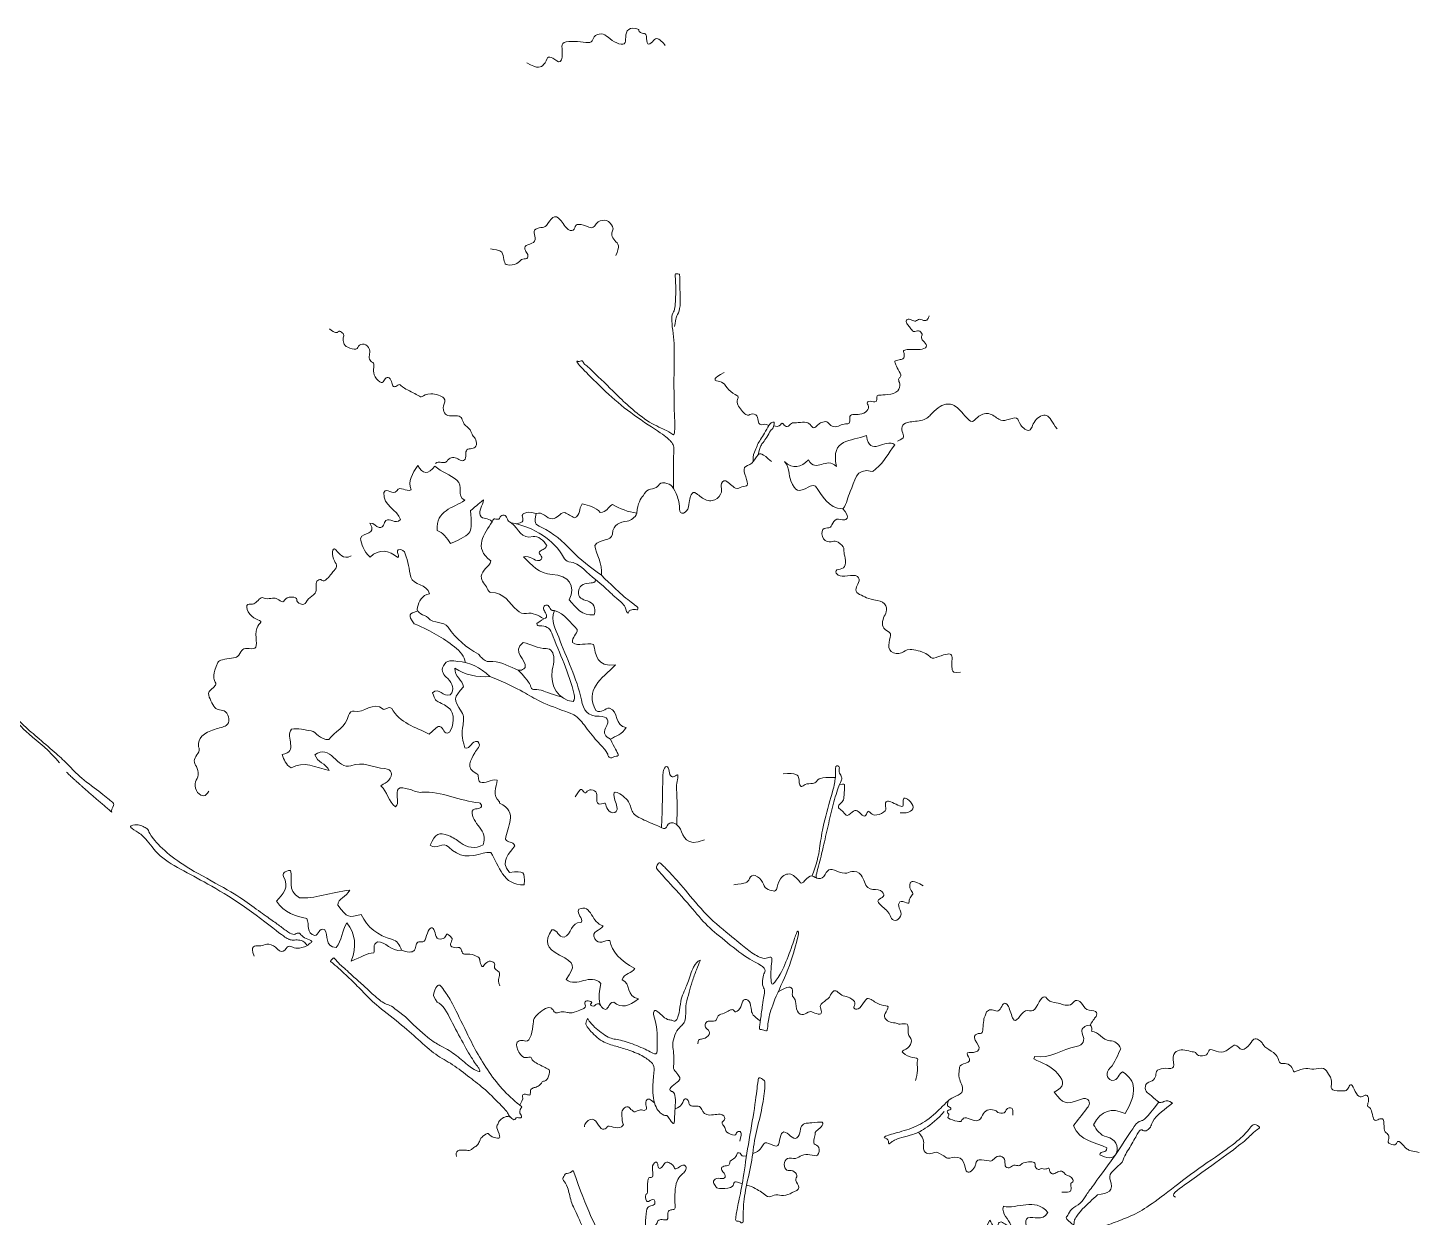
# Model space of a CAD drawing. Header units: millimetres. Extents: x -5631142 to 2070393, y -1055389 to 7396217.
# Drawn here: x 30318 to 32106, y 7833 to 9362 of the extents above; entities that cross this region are included whole.
import ezdxf

# ---------------------------------------------------------------- set-up
doc = ezdxf.new("R2010")
doc.units = ezdxf.units.MM
doc.header["$MEASUREMENT"] = 0
for name, color, linetype, lineweight in [('Inner', 252, 'Continuous', 9), ('Layout Text', 7, 'Continuous', 15), ('Outer', 252, 'Continuous', 20)]:
    doc.layers.add(name, color=color, linetype=linetype, lineweight=lineweight)

# ---------------------------------------------------------------- blocks, each defined once
blk = doc.blocks.new('small-maple-tree-trees-102-pimpmydrawing')
at = {"layer": 'Inner'}
blk.add_lwpolyline([(-189.8, 1841.5), (-178.9, 1833.5)], dxfattribs=at)
for points, degree in [([(-23, 3059.4), (-9, 3050.8), (0.6, 3056.9), (3.1, 3067.5), (9.2, 3067), (21.8, 3055.9), (23.3, 3076.6), (20.3, 3085.2), (34.4, 3087.7), (50.1, 3085.7), (61.7, 3084.7), (61.7, 3093.8), (73.3, 3098.3), (80.9, 3092.8), (92.6, 3083.7), (104.2, 3082.2), (103.7, 3091.8), (105.7, 3104.9), (120.9, 3103.4), (120.9, 3101.4), (121.9, 3097.8), (128.9, 3097.3), (131, 3095.3), (131, 3080.1), (139.1, 3086.7), (143.6, 3092.3), (149.9, 3087.7), (153.6, 3083.7), (155, 3081.7)], 3), ([(-69.6, 2820.2), (-57.3, 2818.7), (-53.3, 2815.2), (-52.2, 2803.5), (-49.7, 2798.5), (-34, 2800.5), (-30.5, 2808.1), (-21.9, 2806.6), (-20.9, 2813.7), (-25.5, 2817.7), (-26.5, 2825.8), (-11.8, 2827.3), (-12.3, 2836.9), (-15.3, 2845), (-4.2, 2848.5), (1.8, 2847.5), (10.4, 2864.2), (19.5, 2860.2), (30.7, 2841.5), (39.2, 2845), (39.2, 2853.6), (53.9, 2850), (60, 2846.5), (65, 2849.5), (67, 2855.6), (80.2, 2859.1), (88.8, 2848), (87.3, 2844), (85.2, 2837.9), (89.8, 2830.8), (96.4, 2825.3), (93.8, 2817.7), (91.3, 2811.6)], 3), ([(165.5, 2512.8), (165, 2547.8), (166.4, 2560.7), (166.1, 2567.5), (162.9, 2572.3), (153.5, 2581.4), (113.2, 2606.7), (82.9, 2631.9), (49, 2665.8), (42.4, 2672.9), (40.9, 2675.9), (42.3, 2676.1), (43.2, 2675.4), (45.5, 2675.8), (48.5, 2677.5), (48.8, 2673.8), (57.6, 2667.4), (94.7, 2630.5), (108.4, 2617.6), (135, 2595.7), (159.4, 2586.3), (165.4, 2580.4), (166.8, 2582.4), (167.6, 2594.4), (166.1, 2614.8), (166.1, 2669.7), (166.9, 2690.5), (165.7, 2707.3), (163.2, 2724.9), (163.2, 2736.8), (167.7, 2741.7), (167.7, 2752.4), (168.9, 2764.6), (168.1, 2781.4), (167.3, 2788), (168.9, 2788.4), (173.5, 2788.4), (173.5, 2785.5), (173.9, 2763), (174.7, 2746.6), (170.9, 2734.1), (168.2, 2732.7), (167, 2720.6)], 3), ([(294.5, 2593), (301.5, 2590.8), (304.4, 2597.1), (306.1, 2595.8), (311.8, 2589.7), (317.4, 2597.5), (322, 2596.5), (335.1, 2598.3), (341.4, 2595.3), (345.8, 2587.7), (351.4, 2595), (355, 2597), (363.4, 2599.9), (366.8, 2592.4), (375.7, 2590.8), (383, 2595.6), (390.5, 2595.1), (392.6, 2597.5), (391.3, 2608.3), (399.9, 2607.4), (410.6, 2607.7), (418.1, 2616), (413.2, 2622.8), (417, 2625.4), (428, 2622), (426.1, 2631.1), (427.7, 2632.4), (436.1, 2632.4), (453.8, 2634.6), (457.6, 2645.3), (454.1, 2651.8), (455.9, 2655.3), (459.2, 2656.9), (452.5, 2668.4), (449.9, 2674.2), (449.5, 2676.8), (457.8, 2678.2), (461.1, 2678.5), (463.1, 2684.5), (459.5, 2689.8), (465.4, 2691.1), (473.1, 2690.8), (486.3, 2690.8), (493, 2695.4), (485.3, 2702.7), (483.4, 2707), (486.3, 2710.3), (481, 2717), (473.4, 2712.3), (469.8, 2719.6), (466.1, 2722.9), (463.5, 2728.2), (467.1, 2730.6), (472.1, 2728.9), (476.7, 2726.2), (481.4, 2731.6), (489, 2726.6), (493.2, 2730.8), (494.2, 2733.9), (494.2, 2734.2)], 3), ([(-276.8, 2717.6), (-269.2, 2711), (-264.9, 2714.3), (-263.3, 2715), (-257, 2710.3), (-259.3, 2706.7), (-259, 2698.7), (-255, 2693.7), (-240.1, 2689.4), (-240.1, 2697.7), (-228.8, 2699), (-223.5, 2688.1), (-226.5, 2682.5), (-224.1, 2674.8), (-219.2, 2674.8), (-220.2, 2665.9), (-219.8, 2655.9), (-208.6, 2645.7), (-206.6, 2652.6), (-200.9, 2656.9), (-196.6, 2650), (-195.6, 2643.3), (-191.6, 2642.7), (-186.3, 2647.6), (-184, 2642.3), (-159.1, 2630.9), (-159.6, 2628.9), (-148.5, 2636.5), (-124.2, 2628.9), (-131.8, 2618.8), (-129.2, 2608.2), (-123.7, 2605.1), (-110.5, 2606.6), (-106, 2603.1), (-105, 2595), (-94.4, 2587.9), (-93.4, 2579.8), (-88.8, 2577.8), (-86.8, 2567.7), (-91.3, 2563.2), (-99.9, 2563.7), (-102, 2558.6), (-100.9, 2549), (-107.5, 2547), (-113.1, 2552), (-120.7, 2552.6), (-125.2, 2548.5), (-127.2, 2545), (-134.6, 2546.1), (-137.9, 2546.6), (-140.2, 2544.5)], 3), ([(230.7, 2661.4), (216.1, 2653.8), (220.1, 2649.8), (230.2, 2649.8), (234.8, 2638.7), (249.4, 2631.1), (248.9, 2628.6), (244.9, 2622), (260.5, 2603.3), (264.1, 2609.4), (274.7, 2606.8), (273.6, 2596.8), (279, 2592.9), (283.1, 2596), (288.2, 2593.4)], 3), ([(658.6, 2588.9), (651.9, 2597.5), (647.2, 2611.7), (627.2, 2600.3), (625.3, 2582.3), (609.1, 2593.7), (609.1, 2606), (592.9, 2599.4), (584.4, 2599.4), (571.1, 2611.7), (554.9, 2605.1), (549.2, 2592.7), (531.1, 2618.4), (517.8, 2622.2), (508.3, 2618.4), (497.8, 2609.8), (490.2, 2599.4), (467.4, 2598.4), (458.8, 2594.6), (458.8, 2585.1), (463, 2578), (458.7, 2575.8), (453.4, 2573.4)], 3), ([(274.3, 2555.7), (276.8, 2566.8), (280.8, 2572.1), (285.5, 2577.4), (290.4, 2588), (294.1, 2589.7), (295.4, 2597.6), (294.7, 2597.9), (291.8, 2597.6), (288.8, 2595), (282.1, 2582.7), (277.2, 2575.4), (273.5, 2568.8), (270.9, 2561.8), (267.4, 2555.1), (268.1, 2547.2)], 3), ([(291.4, 2547), (279.5, 2558.2), (273.9, 2558.2), (267.1, 2542.6), (254, 2541.4), (258.3, 2527), (262.7, 2513.9), (252.7, 2516.4), (246.5, 2508.3), (231.5, 2527), (224.6, 2515.8), (229.6, 2508.9), (219.6, 2495.2), (204, 2497.1), (191.6, 2510.8), (186.6, 2502), (186, 2495.8), (184.1, 2481.5), (172.2, 2479), (174.1, 2492.1), (167.2, 2511.4), (161, 2518.9), (147.3, 2520.8), (145.4, 2512), (131.7, 2512), (127.9, 2504.5), (119.2, 2493.9), (118.5, 2480.7)], 3), ([(383.1, 2486.1), (392.4, 2476.5), (385.8, 2469.4), (374.7, 2476), (368.1, 2464.4), (367.1, 2460.8), (355.5, 2462.9), (356, 2445.2), (369.6, 2442.6), (373.7, 2446.7), (385.8, 2436.6), (383.8, 2431), (387.3, 2419.9), (385.8, 2408.3), (373.2, 2409.3), (374.2, 2401.2), (384.3, 2398.7), (402, 2402.7), (405.5, 2393.1), (400, 2386), (399.5, 2377.9), (409.6, 2374.4), (417.6, 2369.4), (436.9, 2368.2), (440.8, 2355.1), (436.2, 2348.9), (433.1, 2338.9), (436.2, 2330.4), (447, 2327.3), (441.6, 2315), (442.3, 2300.4), (460.8, 2299.6), (465.4, 2308.1), (494.7, 2300.4), (495.5, 2291.9), (510.1, 2298.1), (520.8, 2300.5), (524, 2298.1), (523.2, 2287.9), (523.5, 2278.5), (525.3, 2275.3), (534.5, 2276.3)], 3), ([(-43.2, 2468.4), (-46.6, 2469.5), (-48.1, 2473.2), (-49.9, 2478.5), (-57.5, 2477.9), (-57.9, 2471.8), (-65.1, 2473.9), (-66.1, 2472.8), (-67.7, 2469.6)], 3), ([(-36.5, 2466.9), (-28, 2468.4), (-27.7, 2472.7), (-28.9, 2475.5), (-28.9, 2479.5), (-24.9, 2480.8), (-20.3, 2482.7), (-11.2, 2480.2)], 3), ([(72.8, 2400.9), (86, 2388.3), (99.5, 2374.9), (119.1, 2360.1), (119.6, 2360.1), (119.6, 2355.6), (117.7, 2357.2), (109.1, 2356.4), (108, 2354), (107.8, 2351.5), (104.6, 2353.7), (104.6, 2358.3), (101.1, 2364.4), (89.8, 2372.8), (81.7, 2381.6), (65.3, 2395.5)], 3), ([(12.6, 2355.4), (7.8, 2355.3), (6.3, 2360.5), (2.6, 2363.6), (-2.4, 2360.5), (-0.9, 2355.2), (3.2, 2349.7), (2.4, 2345.9), (-1.3, 2344.9)], 3), ([(-164.4, 2354.7), (-173.5, 2351.8), (-177, 2350.2), (-167.6, 2338.5)], 3), ([(-167.6, 2338.5), (-154.9, 2333.1), (-138.9, 2324.6), (-115.5, 2310), (-102.6, 2296.5), (-102.2, 2288.8)], 3), ([(-34, 2279.1), (-19.3, 2263.2), (-18.3, 2257.6), (-15.9, 2253), (-4.8, 2254.9), (4.3, 2249.2), (22.5, 2244)], 3), ([(-70.4, 2270.8), (-49.4, 2262.1), (-24.4, 2249.8), (-8.9, 2239.2), (32.1, 2223.6), (36.6, 2222.4), (46.4, 2215.5), (62.8, 2191.3), (79.9, 2175.4), (81.4, 2168.8), (82.4, 2166.8), (86.5, 2165.3), (89, 2168.8), (98.1, 2167.8), (89.5, 2178.9), (84.6, 2190.2)], 3), ([(-623.8, 2159.9), (-635.7, 2175), (-667.8, 2198.9), (-685.1, 2220.4), (-702, 2239.3), (-711.9, 2249.3), (-711.9, 2250), (-707.3, 2252.6), (-707.3, 2252.9), (-706, 2247.6), (-688.4, 2228.7), (-671.8, 2209.2), (-653.6, 2193.9), (-628.7, 2172.4), (-614, 2159.5), (-600.3, 2143.2), (-571.2, 2122), (-554.8, 2108.5), (-552.8, 2106.9), (-557.9, 2097.7), (-556.3, 2096.3)], 3), ([(-556.3, 2096.3), (-592.2, 2126.6), (-614.7, 2147.8)], 2), ([(150.1, 2076.6), (151.5, 2106), (151.5, 2138.5), (152.2, 2152.6), (158.3, 2157.4), (161, 2145.2), (161, 2143.9), (164.4, 2140.5), (171.8, 2145.9), (171.2, 2141.2), (169.1, 2131), (169.8, 2120.2), (170.5, 2100.6), (169.7, 2080.4)], 3), ([(306.6, 2145.7), (323.4, 2148.1), (328.3, 2138.3), (326.3, 2132.6), (330.8, 2127.6), (333.3, 2133), (345.5, 2133), (349.2, 2135), (353.3, 2142), (373.5, 2140.8)], 3), ([(343.9, 2014.4), (351.4, 2036), (353.9, 2052.9), (357, 2078.4), (370.7, 2124.6), (373.8, 2139), (373.8, 2151.5), (373.8, 2155.8), (376.9, 2156.4), (379.4, 2154), (377.6, 2148.1), (381.6, 2142.4), (382.4, 2138.4), (380, 2135.7), (371.1, 2109.7), (365.1, 2082.5), (358.5, 2054.3), (353.5, 2031.1), (347.5, 2012.6), (349.7, 2011.7)], 3), ([(378.9, 2131.8), (385.3, 2133), (385.9, 2133.2), (384.4, 2116.6), (384.6, 2110.8), (376.8, 2105.5), (377.5, 2100.8), (384.2, 2097.5), (387.9, 2089.2), (397.9, 2099.5), (402.5, 2098.8), (410.3, 2089.2), (414, 2093.4), (415.3, 2099.2), (419.2, 2094.7), (425.3, 2091), (440.6, 2097.9), (436.9, 2106), (439, 2111.4), (444.3, 2110.3), (454.3, 2105.1), (461.4, 2102.4), (460.6, 2111), (461, 2115.5), (468, 2113.1), (476.6, 2101.6), (467.6, 2096.3), (464.7, 2095.1), (456.9, 2095.5)], 3), ([(205.5, 2060.8), (180.9, 2050.8), (176.2, 2081.6), (157.8, 2084.7), (156.2, 2073.2), (150.1, 2077), (126.9, 2086.2), (110, 2095.5), (111.5, 2109.4), (90, 2125.5), (86.9, 2118.6), (96.9, 2096.3), (83.8, 2094), (77.6, 2105.5), (79.2, 2109.4), (66.9, 2104.7), (66.9, 2114.8), (67.6, 2123.2), (56.8, 2127.1), (52.2, 2119.4), (49.4, 2123.8), (47.7, 2126.1), (44.4, 2125.1), (39, 2116.1)], 3), ([(-328.3, 1932.9), (-330.2, 1933.6), (-334.6, 1935.5), (-383.1, 1974.5), (-430.1, 2003), (-464, 2020.7), (-497.1, 2039.2), (-513.3, 2064.6), (-525.6, 2072.3), (-536.4, 2078.5), (-523.3, 2080.8), (-517.9, 2079.2), (-511.8, 2075.4), (-509.7, 2074.6), (-506.4, 2064.3), (-483.1, 2041), (-454, 2021.4), (-403.7, 1995.2), (-379.1, 1978), (-356.6, 1961.6), (-343.5, 1952.6), (-332.2, 1943.7), (-323, 1937.8), (-317.9, 1941.5), (-314.7, 1941), (-309.9, 1934.5), (-298.6, 1931.3), (-299.4, 1928.9), (-303.2, 1927.5), (-304.2, 1925.1), (-305.6, 1924.9), (-308.8, 1930.2), (-316.6, 1932.7), (-323.6, 1931.6), (-326.5, 1932.3), (-328.3, 1932.9)], 3), ([(276, 1818.9), (276.1, 1817), (277.7, 1817.4), (285.2, 1814.9), (286.5, 1816.2), (287.1, 1831.8), (295.8, 1857.3), (315.8, 1899.1), (327.6, 1942.8), (325.2, 1944.1), (323.3, 1941), (316.4, 1919.7), (303.9, 1887.9), (293.3, 1874.8), (291.5, 1874.8), (290.2, 1886.7), (291.5, 1902.9), (292.7, 1911.6), (286.5, 1909.1), (279.6, 1907.3), (261.5, 1918.4), (247.9, 1931), (211, 1959.3), (182.9, 1994.1), (161, 2018.9), (151.5, 2028.4), (146.7, 2033.1), (143.9, 2026.5), (142.9, 2024.6), (151.5, 2015.1), (185.7, 1978), (205.9, 1952.1), (230, 1932.5), (262, 1906.7), (283.7, 1897.7), (283.3, 1890.7), (280.4, 1886.6), (278.9, 1872.8), (283.9, 1868.5), (281.2, 1859.5), (280.2, 1850.6), (277.2, 1828.7), (275.9, 1820.7), (276, 1818.9)], 3), ([(486.5, 2001.7), (473.2, 2009.4), (468.7, 2005.8), (469.2, 1996.8), (474.9, 1991.8), (470, 1988.2), (467.9, 1981.2), (468.7, 1977.9), (456.9, 1984.1), (453.2, 1975.9), (460.6, 1964.8), (452.4, 1955.8), (444.6, 1958.7), (443.8, 1968.1), (424.1, 1982), (432.7, 1985.7), (438, 1989.8), (430.3, 1998.8), (413.1, 1994.7), (408.6, 2018.9), (393.4, 2021.7), (387.3, 2015.6), (370.8, 2023.1), (363.1, 2023.1), (357.7, 2009.2), (346.2, 2012.3), (342.3, 2016.9), (330.8, 2004.6), (329.2, 2004.6), (316.9, 2020.8), (300.7, 2012.3), (298.4, 1993.8), (292.3, 1995.4), (282.2, 1998.4), (279.9, 2009.2), (266.8, 2018.5), (262.2, 2008.5), (259.1, 2004.6), (243, 2003.1)], 3), ([(-184.3, 1919.1), (-172.2, 1914.9), (-166.1, 1918.9), (-165.5, 1926.4), (-162.8, 1931.1), (-154, 1927.7), (-151.3, 1941.9), (-145.9, 1950), (-141.1, 1944.6), (-139.8, 1932.5), (-129.2, 1933.3), (-126.1, 1939), (-126.1, 1940.8), (-118.1, 1934.6), (-119.4, 1931.1), (-123, 1923.5), (-112.3, 1921.7), (-110.5, 1923.1), (-107, 1920.9), (-105.7, 1912.4), (-96.8, 1915.1), (-83.9, 1910.2), (-83.5, 1906.7), (-83.5, 1904.9), (-80.4, 1895.1), (-76.4, 1902.7), (-69.7, 1906.2), (-62.6, 1901.8), (-66.2, 1896), (-59.1, 1891.6), (-57.8, 1889.8), (-58.6, 1883.2), (-60.4, 1878.3), (-57.8, 1873)], 3), ([(-305, 1925.2), (-315.6, 1919.7), (-328, 1924.2), (-329.8, 1925), (-338.2, 1912.7), (-348.4, 1927.4), (-361, 1926.6), (-364.8, 1923.4), (-379.5, 1925.6), (-373.4, 1911.3)], 3), ([(-29.4, 1717.8), (-33.5, 1712.4), (-30.7, 1707.6), (-29.1, 1704.2), (-31.8, 1702.8), (-35.5, 1704.8), (-37.9, 1702.3), (-38.5, 1699.8), (-45.9, 1705.3), (-46.9, 1709.7), (-52.7, 1716.4), (-77.4, 1741.3), (-95.6, 1754.6), (-118.9, 1773.3), (-139.8, 1783.5), (-162.7, 1804.2), (-185.5, 1824.7), (-219.9, 1850.7), (-232.1, 1864.2), (-249.5, 1881.6), (-266.2, 1896.9), (-273.7, 1903.6), (-276.2, 1905), (-274.1, 1906.7), (-271.4, 1909), (-271.2, 1909.7), (-262.9, 1899.7), (-257.8, 1896.5), (-247.5, 1886.1), (-233.6, 1874.6), (-220.4, 1861.5), (-204.3, 1848.1), (-197.7, 1848.7), (-189.8, 1841.5)], 3), ([(141, 1722.8), (138.7, 1730.5), (138.7, 1752.1), (141.8, 1769.1), (138, 1774.4), (126.4, 1783.7), (104.9, 1791.9), (89.8, 1796), (71.8, 1801.3), (53.8, 1820.1), (52.5, 1825.4), (53.8, 1827.9), (55.4, 1832.4), (56.2, 1829.1), (59.5, 1824.2), (80.8, 1805.4), (93.9, 1804.6), (115.2, 1798.4), (138.1, 1787.4), (145.5, 1782.9), (144.1, 1804), (144.8, 1820.9), (139.2, 1836.5), (140.4, 1841.5), (143.5, 1842.1), (150.4, 1835.2), (157.9, 1829), (164.1, 1829.6), (166, 1827.1), (169.7, 1829), (172.9, 1837.1), (174.7, 1854.6), (177.8, 1863.3), (183.5, 1875.2), (190.9, 1900.1), (200.3, 1907), (200.3, 1906.4), (195.3, 1894.5), (189.1, 1878.3), (186, 1865.2), (181, 1850.2), (181.6, 1836.5), (180.3, 1827.1), (176.6, 1822.1), (169.7, 1817.1), (164.7, 1802.8), (164.1, 1794), (166.6, 1785.3), (165.4, 1767.2), (165.4, 1766.6), (171.6, 1758.5), (174.7, 1754.7), (171.6, 1749.7), (159.7, 1742.3), (161.6, 1737.3), (166.6, 1737.3), (168.5, 1727.9), (167.2, 1711.7), (166.6, 1698), (166, 1694.2), (159.1, 1703.6), (157.3, 1707.3), (152.3, 1705.4), (143.2, 1715), (141, 1722.8)], 3), ([(-142.7, 1864), (-144.1, 1859.2), (-141.3, 1858), (-138.3, 1852.3)], 3), ([(-29.4, 1717.8), (-45.6, 1729.7), (-73.7, 1760.9), (-102.4, 1816.4), (-117.9, 1850.4), (-128.6, 1866), (-133.9, 1874.6), (-138.4, 1875.4), (-142.7, 1864)], 3), ([(300.1, 1865.5), (313.5, 1873.5), (320, 1870), (317.5, 1861.9), (319.5, 1857.9), (323.1, 1855.8), (323.1, 1838.2), (333.2, 1834.6), (340.3, 1841.7), (346.3, 1838.2), (356.9, 1835.1), (354.9, 1844.2), (352.9, 1848.8), (366, 1857.9), (366, 1859.4), (370.6, 1867), (375.1, 1867.5), (381.7, 1859.9), (389.3, 1859.9), (400.4, 1852.8), (396.9, 1846.2), (397.4, 1843.7), (404.5, 1841.7), (413.5, 1858.4), (418.1, 1856.9), (432.8, 1846.7), (444.9, 1848.3), (435.8, 1836.6), (437.3, 1830.6), (443.9, 1826), (453, 1825.5), (455, 1823), (468.1, 1826.5), (466.6, 1813.9), (468.1, 1807.3), (473.2, 1804.3), (467.6, 1791.1), (455, 1790.1), (470.2, 1780), (481.8, 1781), (477.2, 1773), (480.8, 1765.9), (477.2, 1755.3), (476.7, 1751.7)], 3), ([(-138.3, 1852.3), (-130.6, 1849.2), (-120.4, 1828.7), (-104.8, 1798.8), (-90.5, 1774.7), (-81.9, 1763.9), (-84, 1762), (-96.9, 1768.8), (-113.3, 1784.3), (-131.6, 1795.6), (-150.1, 1804.2), (-178.9, 1833.5)], 3), ([(-32.2, 1720), (-26.7, 1728.3), (-29.7, 1729.9), (-27.5, 1734.5), (-23.8, 1734), (-17.6, 1731.5), (-19.2, 1739.6), (-14.9, 1742.3), (-9.8, 1743.1), (-3.9, 1747.4), (-3.6, 1751.2), (3.1, 1750.1), (6.8, 1764.2), (5.3, 1766.2), (-15.9, 1775.8), (-16.9, 1780.8), (-19, 1782.4), (-28.6, 1778.8), (-38.2, 1797), (-34.6, 1802.6), (-28.1, 1803.6), (-20, 1800.1), (-14.9, 1818.8), (-14.9, 1830.4), (-10.9, 1834.9), (-1.3, 1844), (8.3, 1846.6), (11.4, 1840.5), (14.9, 1837.5), (20.5, 1840.5), (29.1, 1839.5), (35.1, 1837), (50.4, 1844.2)], 3), ([(50.4, 1844.2), (53.4, 1846.7), (50.4, 1850.3), (52.8, 1855), (62.7, 1852.4), (57.8, 1849.9), (60.4, 1846.9), (64.7, 1846.7), (65.2, 1850.4), (70.8, 1850.6), (71.9, 1847.9)], 3), ([(277.1, 1828.2), (267.6, 1834.6), (265.2, 1840.3), (264.4, 1855.5), (254.1, 1857.1), (253.3, 1845.7), (244.7, 1837.5), (242.7, 1843.6), (237.4, 1842), (231.2, 1837.5), (221.4, 1836.3), (221, 1825.6), (208.7, 1829.7), (205.8, 1823.2), (205.8, 1819.5), (215.2, 1812.9), (205.4, 1804.7), (200.1, 1805.1), (196.8, 1803.5), (196.8, 1798.6)], 3), ([(701, 1822.4), (705.4, 1830.5), (709.5, 1833), (710.5, 1842.1), (695.3, 1840.6), (690.3, 1852.7), (681.7, 1856.3), (676.6, 1847.2), (665.5, 1848.7), (661.5, 1851.2), (647.8, 1852.2), (642.8, 1862.3), (635.2, 1853.7), (628.6, 1837.6), (617.5, 1844.6), (608.4, 1830), (601.8, 1825.9), (596.3, 1850.7), (589.2, 1852.2), (585.7, 1841.6), (580.1, 1840.1), (573.5, 1843.6), (567, 1840.1), (566.5, 1834), (564.4, 1832.5), (563.4, 1820.4), (562.9, 1811.3), (557.9, 1812.8), (548.3, 1808.2), (562.4, 1792.1), (551.3, 1786), (538.7, 1789), (551.3, 1774.9), (532.1, 1772.9), (533.6, 1764.8), (530.6, 1756.7), (541.2, 1736.5), (527.6, 1731.3), (518.5, 1726.2), (513.9, 1720.7), (491.1, 1698.8), (469.3, 1688.7), (442, 1681.7), (436, 1679.1), (436, 1678.1), (440, 1676.6), (442.5, 1674.1), (441.5, 1669), (444.1, 1671), (449.1, 1675.1), (457.7, 1678.1), (473.9, 1682.2), (486.5, 1687.2), (505.7, 1702.4), (513.3, 1711.5)], 3), ([(1123.9, 1659.2), (1114.3, 1661.3), (1108.8, 1661.3), (1098.7, 1674.4), (1095.1, 1672.9), (1094.6, 1667.8), (1082.5, 1670.4), (1085.5, 1676.9), (1085, 1683), (1077.9, 1685), (1079.5, 1700.7), (1075.9, 1703.2), (1070.9, 1701.2), (1065.3, 1698.7), (1063.3, 1711.8), (1060.8, 1717.4), (1057.7, 1717.4), (1057.2, 1720.9), (1060.2, 1727), (1056.2, 1735.1), (1049.6, 1729), (1043.1, 1733), (1037.5, 1748.2), (1034, 1744.7), (1031.4, 1738.6), (1026.9, 1738.1), (1009.7, 1738.1), (1011.7, 1746.2), (1010.7, 1755.8), (1007.7, 1758.3), (1002.6, 1769.9), (987, 1764.4), (979.9, 1768.9), (963.2, 1762.3), (962.7, 1762.3), (960.2, 1770.9), (951.1, 1774.5), (945, 1771.9), (942.5, 1781), (938.4, 1787.1), (923.3, 1795.7), (922.8, 1799.7), (917.7, 1804.3), (911.1, 1806.3), (907.6, 1799.2), (895.5, 1786.6), (888.4, 1802.3), (875.8, 1786.6), (862.6, 1788.6), (853, 1793.7), (853, 1782.6), (837.8, 1783), (837.8, 1788), (833.5, 1788), (822.2, 1791.1), (813.5, 1791.1), (805.4, 1783.7), (811.6, 1765.6), (798.5, 1768.1), (785.4, 1765.6), (786, 1757.4), (782.3, 1750.6), (770.4, 1748.1), (772.9, 1735.6), (776.1, 1735.6), (788.8, 1723.2), (791.7, 1723), (796.8, 1724.7), (801.8, 1726.5), (806.7, 1722.6)], 3), ([(248.8, 1593.6), (247.3, 1586.1), (245.2, 1574.8), (245.2, 1570.5), (250.8, 1571.1), (253.3, 1567.3), (255.8, 1570.5), (254.6, 1580.4), (257, 1609.8), (266.4, 1645.3), (269.5, 1679), (278.3, 1708.4), (283.3, 1741.4), (283.3, 1750.8), (280.1, 1753.3), (277, 1755.2), (274.5, 1755.2), (273.9, 1749.5), (269.5, 1712.7), (260.2, 1662.2), (254.6, 1620.4), (250.4, 1601.2), (248.8, 1593.6)], 3), ([(141, 1722.8), (135.3, 1728.3), (130, 1728), (129.7, 1719.7), (132.1, 1714.8), (127.3, 1712.4), (125.4, 1714.3), (118.1, 1712.7), (116, 1710), (108.5, 1716.2), (107.7, 1718.9), (100.1, 1715.6), (98.8, 1710), (99.9, 1695.8), (102.4, 1695.1), (95.5, 1688.9), (80.6, 1694.5), (79.9, 1690.2), (72.5, 1687), (65.6, 1701.4), (59.3, 1702.6), (52.5, 1697.6), (51.2, 1693.9), (51.2, 1692)], 3), ([(167.5, 1715.3), (176.9, 1718.2), (177.3, 1728.1), (183.5, 1728.5), (185.5, 1723.6), (185.5, 1719.1), (194.1, 1718.2), (200.7, 1719.5), (205.2, 1703.9), (228.5, 1710.9), (233, 1701.5), (228.1, 1699), (227.3, 1695.7), (232.6, 1691.6), (231.4, 1685.1), (246.1, 1679.3), (246.1, 1686.3), (253.9, 1686.7), (252.3, 1679.8), (250.6, 1673.6)], 3), ([(519.2, 1726.1), (515.8, 1718.4), (521.2, 1717.9), (523, 1714.5), (518.5, 1713.2), (517, 1712), (517.8, 1709.5), (521, 1707.2), (515.2, 1703.3), (532.4, 1698.2), (535.5, 1698.6), (538.6, 1705.7), (549.7, 1700.4), (559.5, 1698.6), (563.9, 1710.2), (569.7, 1715), (581.6, 1713.3), (580.3, 1710.2), (592.3, 1708.8), (592.7, 1714.6), (596.7, 1716.8), (601.2, 1716.4), (602.1, 1712.8), (601.6, 1707)], 3), ([(-42.6, 1703), (-46.3, 1707.3), (-59.1, 1702), (-60.1, 1693.4), (-63.1, 1693.4), (-56.5, 1678.3), (-59.1, 1676.8), (-71.2, 1679.8), (-72.2, 1685.9), (-82.8, 1677.3), (-82.8, 1675.8), (-84.9, 1670.2), (-88.9, 1666.2), (-90.4, 1666.2), (-95.5, 1661.1), (-102, 1662.1), (-113.7, 1662.6), (-114.2, 1657.1), (-113.2, 1654)], 3), ([(267.4, 1657.9), (277.4, 1660.8), (280.3, 1671.5), (286.4, 1672.3), (299.9, 1664.1), (301.6, 1673.9), (304.9, 1688.3), (313.9, 1682.5), (322.5, 1673.9), (329, 1684.2), (328.6, 1694), (336.4, 1697.3), (340.9, 1696.5), (360.5, 1699.7), (356, 1691.5), (347.8, 1686.2), (347.8, 1684.6), (346.6, 1676.8), (344.6, 1669.4), (354, 1667.4), (352.3, 1652.6), (340.9, 1656.7), (329.8, 1656.3), (323.3, 1649.8), (310.6, 1653.5), (306.5, 1643.6), (310.6, 1634.6), (318.8, 1637.1), (326.6, 1628.9), (319.6, 1624), (330.6, 1613.3), (318, 1607.2), (306.9, 1602.3), (296.7, 1606.4), (288.9, 1599.8), (279.9, 1607.2), (268.4, 1615), (259.4, 1616.9)], 3), ([(480.4, 1685.1), (489.1, 1675.3), (484.8, 1665.4), (489.8, 1656.6), (499.1, 1657.9), (503.5, 1661), (517.2, 1651.6), (517.8, 1651), (536.6, 1655.4), (540.9, 1637.9), (541.6, 1634.8), (546.5, 1632.3), (554, 1641.6), (554, 1644.8), (555.9, 1651.6), (574, 1647.3), (574.6, 1648.5), (584, 1656.8), (592.6, 1651.1), (590.5, 1640.9), (597.5, 1637.6), (602.4, 1644.6), (610.6, 1640.5), (612.6, 1645.4), (622.2, 1647.4), (630.2, 1647.1), (630.8, 1641.5), (630.2, 1640.1), (635.2, 1636.2), (635.8, 1637.8), (638.8, 1638.8), (642.8, 1637.2), (647.8, 1639.1), (648.4, 1639.1), (649.4, 1633.2), (653.1, 1630.5), (658, 1633.5), (664, 1635.8), (667.6, 1633.5), (669.6, 1629.5), (674.6, 1629.5), (679.9, 1624.2), (678.9, 1620.2), (675.6, 1619.9), (676.3, 1616.9), (677.3, 1607.6), (671.3, 1608), (664.7, 1608)], 3), ([(627.5, 1519.5), (651.4, 1532.5), (682.5, 1547.7), (704.4, 1558.3), (725, 1566.6), (747.2, 1574.5), (766.4, 1583.1), (794.6, 1603), (834.5, 1635), (880, 1664.9), (901.3, 1683), (906.2, 1690.5), (911.9, 1697.4), (921.2, 1690.5), (915.6, 1689.3), (905.3, 1678.9), (890.4, 1666), (844.4, 1633), (824.5, 1618.8), (803, 1603.5), (810.9, 1601.8)], 3), ([(36.6, 1636.1), (54.8, 1584), (75.5, 1543.6), (104.3, 1500.6), (121, 1491.5), (127.1, 1496.1), (128.1, 1514.8), (123.5, 1527.9), (123, 1540.5), (126.6, 1541.5), (129.1, 1547.6), (129.6, 1572.9), (130.6, 1588.6), (136.2, 1590.6), (143.2, 1591.6), (140.2, 1602.2), (130.6, 1592.1), (128.6, 1605.2), (132.1, 1605.7), (132.1, 1608.8), (132.1, 1628.5), (137.2, 1626), (140.2, 1629), (136.7, 1643.1), (145.3, 1649.2), (145.3, 1639.6), (148.8, 1637.1), (153.3, 1644.2), (156.4, 1647.7), (162.4, 1644.7), (166, 1642.1), (167.5, 1635.6), (175.1, 1642.6), (180.1, 1643.6), (182.7, 1639.1), (179.1, 1632.5), (173.6, 1629), (168.5, 1620.4), (167, 1604.2), (167.5, 1590.6), (168, 1585), (161.9, 1586), (157.9, 1583.5), (158.4, 1575.9), (158.4, 1572.4), (153.3, 1572.4), (145.3, 1573.4), (144.3, 1566.8), (140.2, 1564.3), (137.7, 1560.8), (138.2, 1553.7), (144.3, 1552.2), (139.2, 1545.6), (137.7, 1538), (139.2, 1533.5), (142.7, 1538), (146.8, 1539), (148.8, 1535.5), (146.3, 1531.8), (150, 1530.9), (154.9, 1536.7), (157.7, 1537.8), (159.5, 1536.7), (161.1, 1533), (163.7, 1534.4), (164.8, 1540.6), (167.3, 1542), (173.4, 1544.3), (178.7, 1541.7), (175.4, 1536.2), (184.7, 1530.8), (188.4, 1534.1), (190.6, 1538.2), (195, 1537.5), (194.1, 1544.9), (195.4, 1548.6), (198, 1549.9), (204.8, 1546.9), (208, 1553.6), (212.4, 1553.4), (216.5, 1547.8), (218, 1543.9), (221.7, 1540.4), (219.6, 1535.2), (220.5, 1533.6), (222.7, 1531.1), (225.1, 1531.4), (226.4, 1532.2), (228.6, 1530.3), (230.4, 1530.2), (230.2, 1529.2), (229.7, 1527.3), (236.2, 1526.5), (240.9, 1527.4), (240.6, 1524.9), (243.9, 1523.3), (245.4, 1520.2), (248.7, 1517.1), (251.8, 1516.2), (252.9, 1514.7), (251.6, 1510), (258.6, 1506), (261.1, 1508.8), (263.2, 1512), (266.5, 1512.2), (282.4, 1519.6), (289.9, 1518.8), (308.3, 1524.9), (304.3, 1534.5), (312.9, 1538.5), (319.5, 1529.4), (326.5, 1528.4), (327.6, 1543.1), (338.2, 1542.1), (338.7, 1542.1), (345.2, 1540.5), (355.9, 1548.1)], 3), ([(259.4, 1654.7), (253.5, 1653), (252.8, 1657.9), (247, 1659.8), (246.8, 1653.5), (238.8, 1648.3), (237.7, 1647.1), (237.8, 1642.1), (229.8, 1641.9), (224.8, 1638.5), (233.3, 1630.3), (231.5, 1624.2), (219.3, 1627.3), (215.4, 1620.3), (220.8, 1615.1), (221.1, 1612), (242.2, 1613.1), (243, 1620.3), (244.8, 1622.3), (248, 1620.5), (253.8, 1618.8)], 3), ([(64.7, 1516.1), (56, 1525.6), (60.3, 1528.8), (64.1, 1531.8), (62.2, 1537.4), (59, 1544.1), (57.1, 1544.4), (42, 1578.8), (33.2, 1595.5), (30, 1615.9), (23.2, 1623.9), (23, 1625.8), (27.5, 1633.9), (30.8, 1631.2), (36.6, 1636.1)], 3)]:
    blk.add_open_spline(points, degree=degree, dxfattribs=at)
blk.add_open_spline([(-249, 2425.7), (-259.1, 2420), (-270, 2439), (-274.1, 2432), (-270.6, 2417.7), (-265.2, 2412.8), (-273.2, 2404.3), (-275.2, 2401), (-284.8, 2391.2), (-287.1, 2396.6), (-294.1, 2394.1), (-293.7, 2386.4), (-293.1, 2377.1), (-305.2, 2371.2), (-307.8, 2360.9), (-320.2, 2366.3), (-317.2, 2373), (-333.5, 2373.4), (-335.4, 2364), (-344.5, 2371.5), (-348.6, 2371.6), (-360.2, 2370), (-364, 2373.8), (-370.2, 2366.5), (-374.5, 2362.7), (-385.5, 2365), (-380.4, 2349.1), (-367.4, 2342.7), (-362.6, 2341.4), (-371.8, 2334.5), (-370.9, 2315.5), (-369.9, 2305.2), (-384.1, 2307.3), (-389.4, 2305.6), (-394.1, 2295), (-401.7, 2294.8), (-415.1, 2292.4), (-419.8, 2290.5), (-420, 2288.6), (-427.6, 2273.5), (-423.5, 2264), (-421.9, 2259.9), (-427.6, 2255.2), (-434, 2249.5), (-428.9, 2239.3), (-424.2, 2229.7), (-418.4, 2227.8), (-409.7, 2227), (-404.7, 2215.8), (-407.2, 2206.7), (-424.2, 2203.7), (-443.3, 2194.9), (-446.4, 2181), (-442.2, 2176), (-448.9, 2168.1), (-451.8, 2160.2), (-446.1, 2153.8), (-444.7, 2140.9), (-451.3, 2134.1), (-447.2, 2120.2), (-436.8, 2115.9), (-434.6, 2119.5), (-431.8, 2123.5)], degree=3, knots=[0, 0, 0, 0, 0.615252, 1.230503, 1.845755, 2.461007, 3.076258, 3.69151, 4.306761, 4.922013, 5.537265, 6.152516, 6.767768, 7.38302, 7.998271, 8.613523, 9.228775, 9.844026, 10.459278, 11.074529, 11.689781, 12.305033, 12.920284, 13.535536, 14.150788, 14.766039, 15.381291, 15.996543, 16.611794, 17.227046, 17.842297, 18.457549, 19.072801, 19.688052, 20.303304, 20.918556, 21.533807, 22.149059, 22.149059, 22.149059, 33.50832, 44.867582, 56.226843, 67.586105, 78.945366, 90.304627, 101.663889, 113.02315, 124.382412, 135.741673, 147.100935, 158.460196, 169.819457, 181.178719, 192.53798, 203.897242, 215.256503, 226.615765, 237.975026, 249.334287, 260.693549, 272.05281, 272.05281, 272.05281, 272.05281], dxfattribs=at)
at = {"layer": 'Inner', "lineweight": 0}
for points, knots in [([(91.1, 2285.7), (66.2, 2282.3), (65.9, 2299.3), (62.8, 2312), (53, 2314.9), (43.6, 2308.6), (35.8, 2314.5), (34.5, 2321.7), (42.1, 2324.7), (41.9, 2331.2), (32.5, 2339.2), (26.6, 2351.6), (12.6, 2355.4), (6.7, 2342.1), (14.3, 2331.8), (18, 2321.3), (27.6, 2294.4), (41.4, 2268.9), (47.1, 2240.7), (49.8, 2227.4), (55, 2219.2), (69.9, 2219.6), (81.2, 2219.8), (83.9, 2214.3), (78.3, 2204.5), (74.4, 2197.6), (77.9, 2193.7), (84.6, 2190.2), (91.2, 2194.4), (99.8, 2196), (104.6, 2205.1), (89.4, 2207.3), (95.3, 2225.8), (83.2, 2230.2), (77.5, 2230.2), (73.5, 2223), (65.7, 2226.9), (51.4, 2253.6), (72.2, 2267.5), (91.1, 2285.7)], [0, 0, 0, 0, 1, 1, 1, 2, 2, 2, 3, 3, 3, 4, 4, 4, 5, 5, 5, 6, 6, 6, 7, 7, 7, 8, 8, 8, 9, 9, 9, 10, 10, 10, 11, 11, 11, 12, 12, 12, 13, 13, 13, 13]), ([(806.7, 1722.6), (797.6, 1714.2), (786.9, 1708.7), (781.2, 1698), (780.1, 1695.8), (779.3, 1693.7), (778.8, 1691.7), (774, 1686.1), (769.2, 1686.6), (766.2, 1689.6), (762.9, 1685), (751.8, 1664.8), (744.9, 1654.6), (742.3, 1646.7), (735.5, 1639.5), (724, 1632.5), (726.5, 1625.3), (732.4, 1608.8), (724.1, 1606.6), (710.6, 1604.8), (704.2, 1598.8), (697.8, 1592.7), (691.4, 1586.6), (681.8, 1575.5), (680.3, 1570.4), (680.3, 1565.4), (679.8, 1565.9), (675.7, 1568.9), (668.7, 1575), (672.2, 1577.5), (676.2, 1587.1), (689.4, 1593.2), (694.9, 1603.3), (703.5, 1614.4), (717.6, 1634.3), (733.6, 1655.9), (753.6, 1685.9), (761, 1699), (767.1, 1699.4), (772.5, 1701.9), (788.8, 1723.2)], [10, 10, 10, 10, 11, 11, 11, 11.197023, 11.197023, 11.197023, 11.943911, 12.690799, 13.437688, 14.184576, 14.931464, 14.931464, 14.931464, 15.931464, 15.931464, 15.931464, 16.931464, 16.931464, 16.931464, 18.431977, 18.431977, 18.431977, 19.185649, 19.939321, 20.692994, 21.446666, 22.200338, 22.95401, 23.707682, 24.461354, 25.215026, 25.968698, 26.72237, 26.72237, 26.72237, 28.423348, 30.124327, 31.825305, 31.825305, 31.825305, 31.825305])]:
    blk.add_open_spline(points, degree=3, knots=knots, dxfattribs=at)
at = {"layer": 'Outer', "lineweight": 0}
for points, knots in [([(413.5, 2580.4), (394.2, 2572.4), (366.9, 2577.5), (375, 2540.5), (361.7, 2554.4), (349, 2531.4), (338.9, 2549), (329.3, 2539.8), (319.5, 2536.5), (308, 2547), (315.3, 2539.2), (313.2, 2530), (316.4, 2522.3), (322.4, 2508.1), (325.4, 2507), (339.4, 2514.5), (341.7, 2515.7), (344.1, 2516.7), (347.9, 2515.5), (357, 2503.7), (363.7, 2486.7), (383.1, 2486.1), (389.2, 2493.3), (389.3, 2501.6), (392.8, 2508.6), (399, 2520.7), (398.3, 2540), (420.9, 2534.3), (422.2, 2534), (424.2, 2536.2), (425.7, 2537.5), (435.9, 2546.1), (441.9, 2557.7), (449.9, 2568.6), (438, 2578.3), (417.7, 2551), (413.5, 2580.4)], [0, 0, 0, 0, 1, 1, 1, 2, 2, 2, 3, 3, 3, 4, 4, 4, 5, 5, 5, 6, 6, 6, 7, 7, 7, 8, 8, 8, 9, 9, 9, 10, 10, 10, 11, 11, 11, 12, 12, 12, 12]), ([(-1.3, 2344.9), (-8.7, 2349.5), (-15.2, 2353.1), (-23.5, 2351.9), (-28.2, 2351.2), (-31.6, 2352.4), (-35.5, 2355.9), (-45.6, 2364.9), (-52.1, 2379.4), (-69.1, 2378.5), (-70.7, 2378.4), (-73.1, 2381.7), (-74, 2383.9), (-76.1, 2389.3), (-81.8, 2392.9), (-81.5, 2399.5), (-81, 2408.1), (-71.2, 2410.9), (-69.2, 2419.3), (-92.3, 2436.5), (-77.7, 2453.9), (-67.7, 2469.6), (-72.5, 2475.8), (-79.8, 2471.4), (-82.9, 2478.1), (-85.1, 2483.9), (-79.9, 2489.6), (-78.5, 2498), (-85.6, 2492.1), (-90.5, 2488), (-95.2, 2484), (-93.9, 2454), (-91.2, 2455.6), (-121.1, 2441.5), (-125.5, 2449.2), (-131.4, 2455.9), (-138.1, 2458.4), (-140, 2484.7), (-117.7, 2486.9), (-102.7, 2497.2), (-114.7, 2503.1), (-103.4, 2515.8), (-113, 2523.2), (-121.8, 2530.2), (-132.2, 2533.6), (-141.4, 2541.1), (-149.3, 2529.9), (-157, 2530.6), (-163.2, 2542.1), (-170.2, 2531.2), (-176.1, 2522), (-171.8, 2510.6), (-178.4, 2507.4), (-185.4, 2516.6), (-190.3, 2509.5), (-195.3, 2502.3), (-203.1, 2515.2), (-206.6, 2507.1), (-208.2, 2489.9), (-189.2, 2485.5), (-185.5, 2472.5), (-192.3, 2465.2), (-198.5, 2475.4), (-204.4, 2471.3), (-207.1, 2468.2), (-206.1, 2461.6), (-212.9, 2462.3), (-217, 2462.6), (-218.8, 2468.4), (-224.7, 2467.8), (-215, 2451.7), (-233.5, 2457.3), (-236.9, 2448.2), (-235.8, 2440.8), (-232.8, 2432.1), (-224.4, 2424), (-212.4, 2436.1), (-200.2, 2432.5), (-188.9, 2423.6), (-185.9, 2427.8), (-191.9, 2430.4), (-188.2, 2433.5), (-183.4, 2435.1), (-180.4, 2431.7), (-179.2, 2428.4), (-175.9, 2418.7), (-174.4, 2408.4), (-171.9, 2398.6), (-169, 2387.3), (-151.4, 2390.3), (-148.1, 2377.1), (-158.2, 2375.8), (-161.5, 2366.8), (-163.5, 2359.9), (-166.1, 2350.8), (-154.4, 2351), (-150, 2346.1), (-142.8, 2338.1), (-129.8, 2342.6), (-124.1, 2334), (-114.1, 2318.9), (-100.5, 2308.4), (-85.3, 2299.3), (-83.7, 2298.4), (-82.8, 2296.4), (-81.4, 2295), (-78.5, 2292.3), (-75.2, 2289.5), (-71.2, 2289.9), (-58.7, 2291.3), (-48.7, 2285.2), (-38, 2280.6), (-33.9, 2278.9), (-29.4, 2277), (-25.2, 2282.3), (-22.8, 2292.8), (-43.9, 2302.2), (-27.5, 2314.5), (-17.5, 2312.9), (-9, 2306.1), (2, 2306.6), (8.2, 2306.9), (11.5, 2300.8), (11.9, 2294.1), (12.2, 2288.8), (10.6, 2283.9), (9.7, 2278.8), (6.3, 2258), (17.8, 2241.1), (36.6, 2238.5), (39, 2241.4), (38.5, 2244.7), (37.7, 2247.8), (31.4, 2275.2), (19.2, 2300.5), (9, 2326.5), (6.2, 2333.9), (0.7, 2335.8), (-6.3, 2335.8), (-8.2, 2335.8), (-10.2, 2336.1), (-10.2, 2338.9), (-7.8, 2340.6), (-5.2, 2342.3), (-1.3, 2344.9)], [0, 0, 0, 0, 1, 1, 1, 2, 2, 2, 3, 3, 3, 4, 4, 4, 5, 5, 5, 6, 6, 6, 7, 7, 7, 8, 8, 8, 9, 9, 9, 10, 10, 10, 11, 11, 11, 12, 12, 12, 13, 13, 13, 14, 14, 14, 15, 15, 15, 16, 16, 16, 17, 17, 17, 18, 18, 18, 19, 19, 19, 20, 20, 20, 21, 21, 21, 22, 22, 22, 23, 23, 23, 24, 24, 24, 25, 25, 25, 26, 26, 26, 27, 27, 27, 28, 28, 28, 29, 29, 29, 30, 30, 30, 31, 31, 31, 32, 32, 32, 33, 33, 33, 34, 34, 34, 35, 35, 35, 36, 36, 36, 37, 37, 37, 38, 38, 38, 39, 39, 39, 40, 40, 40, 41, 41, 41, 42, 42, 42, 43, 43, 43, 44, 44, 44, 45, 45, 45, 46, 46, 46, 47, 47, 47, 48, 48, 48, 48]), ([(25.7, 2481.6), (18.9, 2480.9), (16.4, 2473.5), (9.6, 2473.2), (2.2, 2473.2), (-2.3, 2483.4), (-11.2, 2480.2), (-13.3, 2467.7), (-13.6, 2467), (-3.9, 2462.3), (11.1, 2455.2), (23.2, 2444.7), (34.3, 2432.7), (45.3, 2420.9), (58.4, 2411.6), (72.8, 2400.9), (74.9, 2416.4), (65.8, 2427.4), (64.6, 2439.3), (70.4, 2448.1), (86, 2444.2), (86.9, 2453.7), (88.2, 2467.6), (96.4, 2468.4), (106.1, 2470.5), (111, 2471.6), (115.8, 2474.3), (118.5, 2480.7), (106.9, 2482.1), (96.6, 2486.5), (87.2, 2491.8), (81.2, 2488.9), (79.7, 2481.4), (71.4, 2481.6), (65.5, 2488.3), (56.8, 2490.9), (48.2, 2492.6), (43.2, 2486.6), (47, 2477.9), (38.1, 2474.7), (34.2, 2476.9), (29.7, 2479.3), (25.7, 2481.6)], [0, 0, 0, 0, 1, 1, 1, 2, 2, 2, 3, 3, 3, 4, 4, 4, 5, 5, 5, 6, 6, 6, 7, 7, 7, 8, 8, 8, 9, 9, 9, 10, 10, 10, 11, 11, 11, 12, 12, 12, 13, 13, 13, 14, 14, 14, 14]), ([(-27.3, 2424.7), (-16.8, 2414.4), (-7.4, 2402.6), (9.5, 2401.8), (31.2, 2400.7), (40.1, 2387.6), (31.4, 2369.2), (40.3, 2359.9), (47.7, 2348), (63.7, 2349.9), (66.5, 2359.7), (62.3, 2365.2), (54.9, 2367.8), (48.4, 2370), (42.2, 2371.5), (43.6, 2380.3), (45.1, 2389.5), (52.2, 2390.6), (59.7, 2391), (62, 2391.1), (65.2, 2390.4), (65.3, 2395.5), (53.9, 2402.5), (46.9, 2416.8), (30.9, 2418.3), (27.5, 2418.6), (26, 2421.2), (24.2, 2424.3), (11.3, 2446.4), (-12.6, 2462.5), (-43.2, 2468.4), (-32.3, 2459.9), (-30.8, 2447.1), (-14.9, 2450.6), (-8.8, 2452), (-1.1, 2445.4), (2.5, 2439.1), (0.7, 2433.4), (-4.6, 2434.2), (-6.9, 2431), (-8.8, 2427.2), (1.2, 2424.1), (-6.8, 2419.7), (-14, 2418.9), (-18.6, 2426.9), (-27.3, 2424.7)], [0, 0, 0, 0, 1, 1, 1, 2, 2, 2, 3, 3, 3, 4, 4, 4, 5, 5, 5, 6, 6, 6, 7, 7, 7, 8, 8, 8, 9, 9, 9, 10, 10, 10, 11, 11, 11, 12, 12, 12, 13, 13, 13, 14, 14, 14, 15, 15, 15, 15]), ([(-70.4, 2270.8), (-83.3, 2282.4), (-96.1, 2289), (-111.6, 2290.2), (-118.9, 2290.8), (-126.1, 2292.9), (-130.3, 2284.5), (-133.9, 2277.2), (-129.8, 2273), (-124.6, 2268), (-118.4, 2262), (-115.4, 2254.2), (-121.4, 2247.1), (-130.6, 2243.7), (-135.7, 2257.6), (-144.1, 2249.7), (-140.5, 2240.3), (-140.6, 2240), (-134.9, 2237.2), (-129.5, 2234.7), (-124.3, 2232.2), (-120.6, 2227.3), (-114.9, 2219.9), (-118, 2199.8), (-125, 2197.9), (-130.9, 2198.1), (-130.3, 2207.2), (-137, 2206.7), (-140.8, 2203.5), (-144.7, 2200.2), (-148.7, 2196.8), (-166.6, 2205.8), (-186.3, 2211.1), (-196.7, 2229.8), (-200.9, 2233), (-205.2, 2226.8), (-207.6, 2228.8), (-221, 2240), (-232.2, 2222.6), (-245, 2226.4), (-247.5, 2227.2), (-251.3, 2224.2), (-252.1, 2220.7), (-255.3, 2205.1), (-270.5, 2200), (-277.3, 2189.8), (-289, 2188.8), (-293.8, 2200.2), (-300.1, 2200.9), (-308.2, 2201.9), (-317.2, 2204.7), (-325.4, 2203.1), (-334.1, 2192.6), (-315.8, 2174.2), (-337.6, 2170.4), (-334.9, 2163.4), (-333.2, 2157.8), (-325.9, 2153.3), (-310.3, 2162.9), (-293.9, 2153.9), (-277, 2149.9), (-281.6, 2159.2), (-292.5, 2160.6), (-295.4, 2170.2), (-285.9, 2177.2), (-278.6, 2173.6), (-271.3, 2166.6), (-265.2, 2160.7), (-257.4, 2153), (-249.4, 2156.1), (-233.6, 2162.3), (-220.2, 2153.5), (-205.7, 2152.4), (-196.4, 2151.7), (-194.3, 2144.5), (-200.4, 2137.4), (-202.7, 2134.6), (-206.6, 2133.1), (-210.7, 2130.3), (-202.1, 2122.6), (-200.9, 2110.2), (-192, 2103.1), (-188.6, 2106.3), (-189.2, 2108.9), (-189.4, 2111.5), (-191.1, 2128.2), (-188.8, 2130.3), (-173.1, 2125.5), (-168.1, 2124), (-163.3, 2121.5), (-158, 2121.9), (-132.2, 2123.7), (-109.1, 2110.7), (-84.1, 2108.3), (-82.4, 2108.2), (-81.1, 2106.1), (-81.2, 2103.8), (-83.7, 2099), (-90.2, 2102.7), (-93.3, 2097.9), (-95, 2081.7), (-71.2, 2072.9), (-79.3, 2054.3), (-89.8, 2049.2), (-99.3, 2050.3), (-108.5, 2057.3), (-113.1, 2060.9), (-118.1, 2064.1), (-123.5, 2066.3), (-136.2, 2071.6), (-140.5, 2069.2), (-147.1, 2053.8), (-139.7, 2047.4), (-130.7, 2059.2), (-123.3, 2051.6), (-110.5, 2038.5), (-95.6, 2037.6), (-79.2, 2043.8), (-76.4, 2044.9), (-72.9, 2044.3), (-69.4, 2044.4), (-57.9, 2027.5), (-54.5, 2002.1), (-26.3, 2002.9), (-25.7, 2020.9), (-25.7, 2020.9), (-45.3, 2019), (-58.5, 2033.6), (-44.8, 2043.4), (-38.5, 2053.2), (-40.8, 2059.8), (-47.8, 2056.3), (-50.4, 2061.6), (-49.1, 2077.2), (-32.8, 2096.1), (-58.1, 2108), (-58.3, 2108.1), (-57.9, 2109.5), (-58.2, 2109.8), (-68.4, 2117.8), (-61.8, 2128.4), (-61.2, 2137.6), (-69.9, 2139.3), (-76, 2132.3), (-82.9, 2134.9), (-87.2, 2137.8), (-83.6, 2143.9), (-87.1, 2145.6), (-103.4, 2153.3), (-94.6, 2163.2), (-89.9, 2172.8), (-87.6, 2177.4), (-80.6, 2180.8), (-86, 2187.2), (-94.3, 2189), (-95, 2177), (-102.7, 2179), (-107, 2194.4), (-107, 2195.9), (-105, 2208.8), (-104.1, 2214.4), (-103.2, 2219.8), (-106.9, 2225.5), (-117.6, 2242.4), (-117.3, 2242.6), (-104.6, 2257.6), (-105.3, 2266.3), (-116.2, 2270.1), (-115.5, 2281.3), (-101.7, 2273), (-87.6, 2269.1), (-70.4, 2270.8)], [0, 0, 0, 0, 1, 1, 1, 2, 2, 2, 3, 3, 3, 4, 4, 4, 5, 5, 5, 6, 6, 6, 7, 7, 7, 8, 8, 8, 9, 9, 9, 10, 10, 10, 11, 11, 11, 12, 12, 12, 13, 13, 13, 14, 14, 14, 15, 15, 15, 16, 16, 16, 17, 17, 17, 18, 18, 18, 19, 19, 19, 20, 20, 20, 21, 21, 21, 22, 22, 22, 23, 23, 23, 24, 24, 24, 25, 25, 25, 26, 26, 26, 27, 27, 27, 28, 28, 28, 29, 29, 29, 30, 30, 30, 31, 31, 31, 32, 32, 32, 33, 33, 33, 34, 34, 34, 35, 35, 35, 36, 36, 36, 37, 37, 37, 38, 38, 38, 39, 39, 39, 40, 40, 40, 41, 41, 41, 42, 42, 42, 43, 43, 43, 44, 44, 44, 45, 45, 45, 46, 46, 46, 47, 47, 47, 48, 48, 48, 49, 49, 49, 50, 50, 50, 51, 51, 51, 52, 52, 52, 53, 53, 53, 54, 54, 54, 55, 55, 55, 56, 56, 56, 57, 57, 57, 57]), ([(-326.8, 2021.6), (-334.4, 2021.2), (-337.8, 2016.9), (-335.9, 2013.9), (-327.4, 2000), (-337.1, 1991.2), (-344.7, 1981.9), (-334.9, 1966.8), (-320.1, 1962.8), (-305.8, 1959.9), (-302.1, 1951.6), (-306.7, 1940.8), (-295.6, 1937.9), (-289.9, 1938.5), (-290.8, 1948.3), (-282.9, 1945.7), (-278, 1938.3), (-283.4, 1923.6), (-268.1, 1922.5), (-260.5, 1931.4), (-261.1, 1944.1), (-254.3, 1954.2), (-243, 1939.4), (-241.5, 1924.4), (-248.6, 1904.9), (-235.8, 1910.1), (-228.4, 1915.7), (-219.7, 1915.6), (-218.3, 1920.8), (-221.9, 1926.1), (-214.9, 1929.6), (-204.5, 1931), (-197.4, 1916.4), (-184.3, 1919.1), (-186.3, 1926.4), (-190.2, 1931.4), (-195.8, 1932.8), (-214.3, 1937.6), (-228, 1948.3), (-235.9, 1965), (-252.8, 1960.3), (-252.8, 1960.3), (-266, 1977), (-265.5, 1985.8), (-255.2, 1987), (-250.6, 1996.2), (-275, 1993), (-296.3, 1984.9), (-315.4, 1986.4), (-331.8, 1996), (-323.6, 2010), (-326.8, 2021.6)], [0, 0, 0, 0, 1, 1, 1, 2, 2, 2, 3, 3, 3, 4, 4, 4, 5, 5, 5, 6, 6, 6, 7, 7, 7, 8, 8, 8, 9, 9, 9, 10, 10, 10, 11, 11, 11, 12, 12, 12, 13, 13, 13, 14, 14, 14, 15, 15, 15, 16, 16, 16, 17, 17, 17, 17]), ([(99.4, 1880.9), (102.3, 1890.3), (112.3, 1888.9), (115.8, 1895.5), (97.1, 1905.4), (86.4, 1917.2), (83.5, 1931.4), (77.2, 1932.4), (69.3, 1924.4), (64.4, 1933.7), (58.9, 1944.1), (71.6, 1943.5), (75.3, 1950.4), (67.5, 1952.4), (63.9, 1958.3), (60.3, 1964.5), (56.5, 1971.1), (51.6, 1975.6), (43.9, 1971.6), (40.3, 1964.4), (50.4, 1961.1), (46.7, 1954.4), (33, 1956.1), (35.2, 1938.6), (24.8, 1935.9), (17.3, 1935.3), (16.6, 1946), (9, 1945.3), (-0.7, 1929.9), (1.8, 1921.7), (19.2, 1912.7), (39, 1902.4), (39.9, 1899), (27.4, 1881.2), (41.2, 1870.2), (59, 1890.5), (72.3, 1876.3), (67.7, 1855.7), (69.6, 1845.4), (78.1, 1843), (83.2, 1843.9), (81.5, 1851.6), (88.7, 1852.2), (98.3, 1844), (108.4, 1846.6), (120.4, 1856.5), (104.2, 1859.3), (111.2, 1876.9), (99.4, 1880.9)], [0, 0, 0, 0, 1, 1, 1, 2, 2, 2, 3, 3, 3, 4, 4, 4, 5, 5, 5, 6, 6, 6, 7, 7, 7, 8, 8, 8, 9, 9, 9, 10, 10, 10, 11, 11, 11, 12, 12, 12, 13, 13, 13, 14, 14, 14, 15, 15, 15, 16, 16, 16, 16]), ([(740.3, 1792.3), (737.5, 1799.6), (732.3, 1802.5), (726.3, 1802.7), (716.4, 1803.1), (712.6, 1814.5), (703, 1814.9), (703.5, 1820.2), (703, 1824.6), (695.8, 1821.6), (690.9, 1819.5), (689.3, 1816.4), (691.4, 1810.8), (694.3, 1803.1), (693.1, 1797.1), (683, 1795.3), (665, 1792.1), (649.4, 1778.8), (629.7, 1782.5), (629.6, 1782.5), (629.3, 1781.4), (628.6, 1779.2), (639.5, 1774.2), (651.3, 1770.1), (659.7, 1760.1), (668.7, 1749.3), (667.9, 1743.5), (655, 1736.6), (667, 1721.2), (669, 1720.4), (687.2, 1726.7), (691, 1728), (694.4, 1730.4), (697.9, 1727), (702.5, 1722.6), (699, 1718.8), (696.3, 1715.1), (690.5, 1707.6), (684.6, 1700.1), (679.5, 1693.5), (687.9, 1672.9), (708.4, 1672.5), (722.6, 1665.1), (722.8, 1656.8), (714.1, 1662.5), (713.3, 1655.9), (721.3, 1652.8), (731.2, 1648.4), (735, 1658.7), (738.2, 1667.1), (733.7, 1676.3), (722.5, 1679), (713.6, 1681.2), (709.1, 1688.3), (705.5, 1694.7), (715, 1713.6), (729.1, 1716.9), (745.9, 1709.1), (761.7, 1735.7), (760.6, 1751.4), (742.7, 1762.6), (737.2, 1760.4), (737.5, 1751.8), (728.9, 1751.4), (722, 1755.3), (720.4, 1760.7), (726.8, 1767.7), (733.6, 1775), (736.2, 1784.4), (740.3, 1792.3)], [0, 0, 0, 0, 1, 1, 1, 2, 2, 2, 3, 3, 3, 4, 4, 4, 5, 5, 5, 6, 6, 6, 7, 7, 7, 8, 8, 8, 9, 9, 9, 10, 10, 10, 11, 11, 11, 12, 12, 12, 13, 13, 13, 14, 14, 14, 15, 15, 15, 16, 16, 16, 17, 17, 17, 18, 18, 18, 19, 19, 19, 20, 20, 20, 21, 21, 21, 22, 22, 22, 23, 23, 23, 23]), ([(565.9, 1536.8), (567.2, 1526.5), (560.4, 1522.4), (548.7, 1521.3), (557.5, 1509.2), (566.9, 1502.3), (565.1, 1488.2), (563.9, 1479.3), (573.5, 1478.1), (581.6, 1484.8), (593.6, 1494.9), (600.8, 1510.3), (617.6, 1515.3), (634.7, 1520.3), (636, 1527), (624.6, 1543.8), (621.3, 1546.8), (617.9, 1551), (619.4, 1553.5), (625.4, 1558.8), (619.3, 1560), (620.9, 1565.1), (614.9, 1570.4), (621, 1574.9), (628.7, 1577.7), (639, 1569.9), (646.8, 1581.8), (629.6, 1602.4), (607.8, 1585.6), (589.5, 1589.9), (586.7, 1579), (596.9, 1573.9), (598.9, 1565.5), (592.2, 1564.1), (590, 1570.6), (585.2, 1569.7), (581.3, 1568.9), (584.5, 1560.8), (577.1, 1563), (575.6, 1565.7), (573.8, 1568.9), (572, 1572.2), (565.8, 1560.6), (565.1, 1559.3), (579.7, 1549.5), (577.9, 1544.4), (572.8, 1545.8), (570.2, 1549.6), (558.9, 1549.3), (558.9, 1545.8), (562.1, 1537), (565.9, 1536.8)], [2.469372, 2.469372, 2.469372, 2.469372, 3.469372, 3.469372, 3.469372, 4.469372, 4.469372, 4.469372, 5.469372, 5.469372, 5.469372, 6.469372, 6.469372, 6.469372, 7.469372, 7.469372, 7.469372, 7.979937, 8.490503, 9.001069, 9.001069, 9.001069, 10.001069, 10.001069, 10.001069, 11.001069, 11.001069, 11.001069, 12.001069, 12.001069, 12.001069, 13.001069, 13.001069, 13.001069, 14.001069, 14.001069, 14.001069, 15.001069, 15.001069, 15.001069, 16.001069, 16.001069, 16.001069, 16.890018, 16.890018, 16.890018, 17.383893, 17.877767, 18.371642, 18.865516, 19.35939, 19.35939, 19.35939, 19.35939])]:
    blk.add_open_spline(points, degree=3, knots=knots, dxfattribs=at)

msp = doc.modelspace()

# ---------------------------------------------------------------- block references
at = {"layer": 'Layout Text'}
msp.add_blockref('small-maple-tree-trees-102-pimpmydrawing', (30982.3, 6257.1), dxfattribs=at)

doc.saveas('drawing.dxf')
